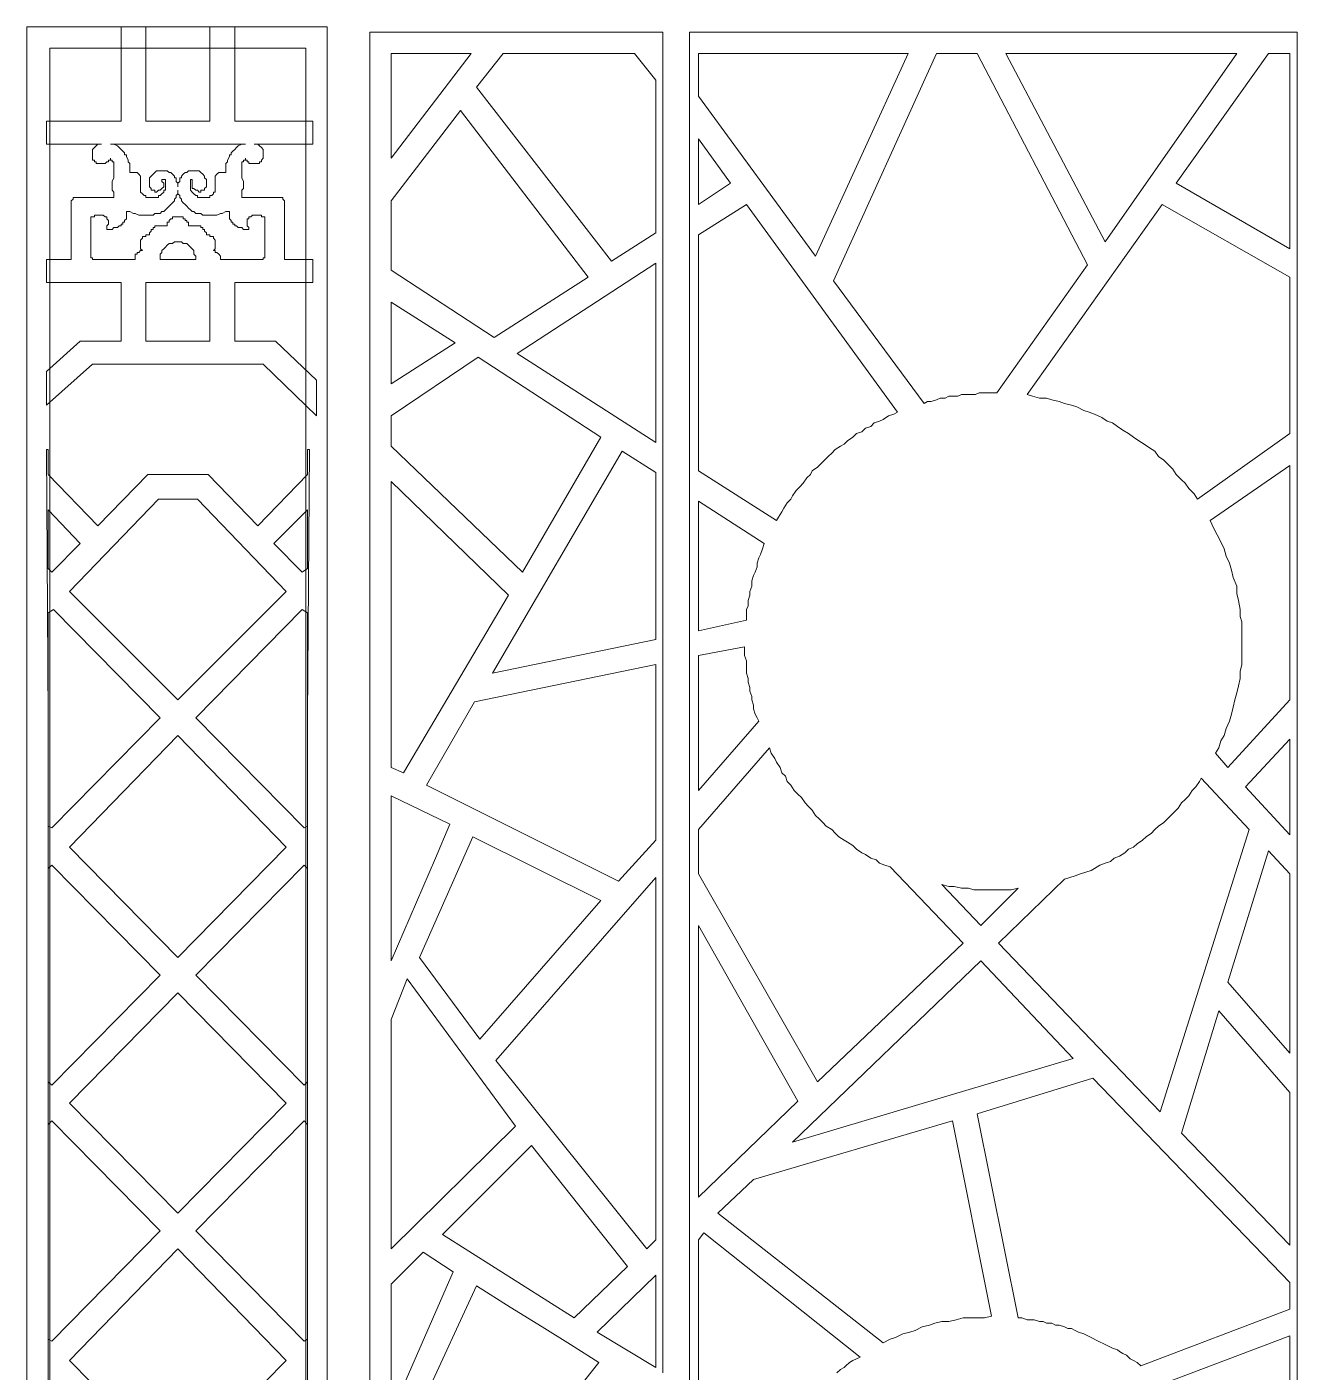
# Model space of a CAD drawing. Extents: x -66030 to 95157, y -13132 to 45879.
# Drawn here: x -61692 to -58899, y 26206 to 29164 of the extents above; entities that cross this region are included whole.
import ezdxf

# ---------------------------------------------------------------- set-up
doc = ezdxf.new("R2010")
doc.units = 0
doc.header["$LTSCALE"] = 100
doc.header["$MEASUREMENT"] = 0
doc.layers.get('0').update_dxf_attribs({"linetype": 'CONTINUOUS'})

msp = doc.modelspace()

# ---------------------------------------------------------------- linework, layer by layer
at = {"lineweight": 0}
for points in [[(-61691.7, 24430.4), (-61031.6, 24430.4), (-61031.6, 29164.4), (-61691.7, 29164.4), (-61691.7, 24430.4)], [(-61359.7, 29164.4), (-61078.5, 29164.4), (-61078.5, 29164.4), (-61234.7, 29164.4), (-61234.7, 29164.4), (-61234.7, 28992.6), (-61234.7, 28957.4), (-61062.9, 28957.4), (-61062.9, 28906.6), (-61191.8, 28906.6), (-61187.9, 28906.6), (-61187.9, 28906.6), (-61184, 28906.6), (-61180.1, 28902.7), (-61180.1, 28902.7), (-61176.2, 28898.8), (-61176.2, 28898.8), (-61176.2, 28898.8), (-61172.3, 28894.9), (-61172.3, 28894.9), (-61172.3, 28891), (-61172.3, 28887.1), (-61172.3, 28887.1), (-61172.3, 28883.2), (-61172.3, 28879.3), (-61172.3, 28879.3), (-61172.3, 28875.4), (-61172.3, 28875.4), (-61176.2, 28871.5), (-61176.2, 28871.5), (-61176.2, 28867.6), (-61180.1, 28867.6), (-61180.1, 28863.7), (-61184, 28863.7), (-61187.9, 28863.7), (-61187.9, 28863.7), (-61191.8, 28863.7), (-61191.8, 28863.7), (-61195.7, 28863.7), (-61195.7, 28863.7), (-61199.6, 28863.7), (-61203.5, 28863.7), (-61203.5, 28867.6), (-61203.5, 28867.6), (-61207.4, 28867.6), (-61207.4, 28871.5), (-61211.3, 28871.5), (-61211.3, 28871.5), (-61211.3, 28875.4), (-61211.3, 28871.5), (-61215.2, 28871.5), (-61215.2, 28871.5), (-61215.2, 28867.6), (-61215.2, 28867.6), (-61219.1, 28867.6), (-61219.1, 28859.8), (-61219.1, 28855.8), (-61219.1, 28851.9), (-61219.1, 28848), (-61219.1, 28840.2), (-61219.1, 28836.3), (-61219.1, 28832.4), (-61215.2, 28824.6), (-61215.2, 28820.7), (-61215.2, 28812.9), (-61215.2, 28809), (-61219.1, 28805.1), (-61219.1, 28801.2), (-61219.1, 28797.3), (-61219.1, 28793.4), (-61219.1, 28789.4), (-61156.6, 28789.4), (-61156.6, 28789.4), (-61141, 28789.4), (-61137.1, 28789.4), (-61137.1, 28789.4), (-61137.1, 28789.4), (-61137.1, 28789.4), (-61133.2, 28789.4), (-61133.2, 28789.4), (-61129.3, 28789.4), (-61129.3, 28785.5), (-61129.3, 28785.5), (-61129.3, 28785.5), (-61125.4, 28781.6), (-61125.4, 28781.6), (-61125.4, 28781.6), (-61125.4, 28781.6), (-61125.4, 28781.6), (-61125.4, 28781.6), (-61125.4, 28781.6), (-61125.4, 28777.7), (-61125.4, 28777.7), (-61125.4, 28777.7), (-61125.4, 28777.7), (-61125.4, 28777.7), (-61125.4, 28652.7), (-61062.9, 28652.7), (-61062.9, 28602), (-61234.7, 28602), (-61234.7, 28473.1), (-61144.9, 28473.1), (-61144.9, 28473.1), (-61144.9, 28473.1), (-61055.1, 28387.1), (-61055.1, 28309), (-61172.3, 28422.3), (-61172.3, 28422.3), (-61359.7, 28422.3), (-61547.2, 28422.3), (-61547.2, 28422.3), (-61648.8, 28332.4), (-61648.8, 28406.7), (-61574.6, 28473.1), (-61574.6, 28473.1), (-61574.6, 28473.1), (-61484.7, 28473.1), (-61484.7, 28602), (-61648.8, 28602), (-61648.8, 28652.7), (-61594.1, 28652.7), (-61594.1, 28777.7), (-61594.1, 28777.7), (-61594.1, 28777.7), (-61594.1, 28777.7), (-61594.1, 28777.7), (-61594.1, 28781.6), (-61594.1, 28781.6), (-61594.1, 28781.6), (-61594.1, 28781.6), (-61594.1, 28781.6), (-61594.1, 28781.6), (-61594.1, 28781.6), (-61590.2, 28785.5), (-61590.2, 28785.5), (-61590.2, 28785.5), (-61590.2, 28789.4), (-61586.3, 28789.4), (-61586.3, 28789.4), (-61582.4, 28789.4), (-61582.4, 28789.4), (-61582.4, 28789.4), (-61582.4, 28789.4), (-61578.5, 28789.4), (-61562.8, 28789.4), (-61562.8, 28789.4), (-61500.4, 28789.4), (-61500.4, 28793.4), (-61500.4, 28797.3), (-61500.4, 28801.2), (-61504.3, 28805.1), (-61504.3, 28809), (-61504.3, 28812.9), (-61504.3, 28820.7), (-61504.3, 28824.6), (-61500.4, 28832.4), (-61500.4, 28836.3), (-61500.4, 28840.2), (-61500.4, 28848), (-61500.4, 28851.9), (-61500.4, 28855.8), (-61500.4, 28859.8), (-61500.4, 28863.7), (-61500.4, 28867.6), (-61504.3, 28867.6), (-61504.3, 28867.6), (-61504.3, 28871.5), (-61504.3, 28871.5), (-61508.2, 28871.5), (-61508.2, 28875.4), (-61508.2, 28871.5), (-61512.1, 28871.5), (-61512.1, 28871.5), (-61512.1, 28867.6), (-61516, 28867.6), (-61516, 28867.6), (-61519.9, 28863.7), (-61519.9, 28863.7), (-61523.8, 28863.7), (-61523.8, 28863.7), (-61527.7, 28863.7), (-61527.7, 28863.7), (-61531.6, 28863.7), (-61535.5, 28863.7), (-61535.5, 28863.7), (-61539.4, 28863.7), (-61539.4, 28867.6), (-61543.3, 28867.6), (-61543.3, 28871.5), (-61547.2, 28871.5), (-61547.2, 28875.4), (-61547.2, 28875.4), (-61547.2, 28879.3), (-61547.2, 28879.3), (-61547.2, 28883.2), (-61547.2, 28887.1), (-61547.2, 28887.1), (-61547.2, 28891), (-61547.2, 28894.9), (-61547.2, 28894.9), (-61543.3, 28898.8), (-61543.3, 28898.8), (-61543.3, 28898.8), (-61539.4, 28902.7), (-61539.4, 28902.7), (-61535.5, 28906.6), (-61531.6, 28906.6), (-61531.6, 28906.6), (-61527.7, 28906.6), (-61648.8, 28906.6), (-61648.8, 28957.4), (-61484.7, 28957.4), (-61484.7, 28992.6), (-61484.7, 29164.4), (-61484.7, 29164.4), (-61641, 29164.4), (-61641, 29164.4), (-61359.7, 29164.4)], [(-61359.7, 28957.4), (-61289.4, 28957.4), (-61289.4, 28992.6), (-61289.4, 29164.4), (-61289.4, 29164.4), (-61359.7, 29164.4), (-61430, 29164.4), (-61430, 29164.4), (-61430, 28992.6), (-61430, 28957.4), (-61359.7, 28957.4)], [(-61641, 24477.3), (-61078.5, 24477.3), (-61078.5, 29117.5), (-61641, 29117.5), (-61641, 24477.3)], [(-60891, 29105.8), (-60715.3, 29105.8), (-60891, 28875.4), (-60891, 29105.8)], [(-60891, 29105.8), (-60715.3, 29105.8), (-60891, 28875.4), (-60891, 29105.8)], [(-60703.5, 29031.6), (-60406.7, 28648.8), (-60309, 28711.3), (-60309, 29047.2), (-60355.9, 29105.8), (-60644.9, 29105.8), (-60703.5, 29031.6)], [(-60703.5, 29031.6), (-60406.7, 28648.8), (-60309, 28711.3), (-60309, 29047.2), (-60355.9, 29105.8), (-60644.9, 29105.8), (-60703.5, 29031.6)], [(-60215.3, 29012.1), (-60215.3, 29105.8), (-59754.4, 29105.8), (-59957.5, 28660.5), (-60215.3, 29012.1)], [(-60215.3, 29012.1), (-60215.3, 29105.8), (-59754.4, 29105.8), (-59957.5, 28660.5), (-60215.3, 29012.1)], [(-59566.9, 28359.8), (-59559.1, 28359.8), (-59359.9, 28641), (-59602.1, 29105.8), (-59691.9, 29105.8), (-59918.4, 28605.9), (-59719.2, 28336.4), (-59711.4, 28340.3), (-59703.6, 28340.3), (-59691.9, 28344.2), (-59684.1, 28348.1), (-59672.4, 28348.1), (-59664.5, 28352), (-59656.7, 28352), (-59645, 28352), (-59637.2, 28355.9), (-59625.5, 28355.9), (-59617.7, 28355.9), (-59606, 28355.9), (-59598.1, 28359.8), (-59586.4, 28359.8), (-59574.7, 28359.8), (-59566.9, 28359.8)], [(-59566.9, 28359.8), (-59559.1, 28359.8), (-59359.9, 28641), (-59602.1, 29105.8), (-59691.9, 29105.8), (-59918.4, 28605.9), (-59719.2, 28336.4), (-59711.4, 28340.3), (-59703.6, 28340.3), (-59691.9, 28344.2), (-59684.1, 28348.1), (-59672.4, 28348.1), (-59664.5, 28352), (-59656.7, 28352), (-59645, 28352), (-59637.2, 28355.9), (-59625.5, 28355.9), (-59617.7, 28355.9), (-59606, 28355.9), (-59598.1, 28359.8), (-59586.4, 28359.8), (-59574.7, 28359.8), (-59566.9, 28359.8)], [(-59539.6, 29105.8), (-59320.8, 28691.8), (-59031.8, 29105.8), (-59539.6, 29105.8)], [(-59539.6, 29105.8), (-59320.8, 28691.8), (-59031.8, 29105.8), (-59539.6, 29105.8)], [(-58914.6, 29105.8), (-58914.6, 28676.2), (-59164.6, 28820.7), (-58961.5, 29105.8), (-58914.6, 29105.8)], [(-58914.6, 29105.8), (-58914.6, 28676.2), (-59164.6, 28820.7), (-58961.5, 29105.8), (-58914.6, 29105.8)], [(-60457.5, 28613.7), (-60738.7, 28980.8), (-60891, 28781.6), (-60891, 28629.3), (-60664.5, 28480.9), (-60457.5, 28613.7)], [(-60457.5, 28613.7), (-60738.7, 28980.8), (-60891, 28781.6), (-60891, 28629.3), (-60664.5, 28480.9), (-60457.5, 28613.7)], [(-60215.3, 28773.8), (-60215.3, 28918.3), (-60145, 28820.7), (-60215.3, 28773.8)], [(-60215.3, 28773.8), (-60215.3, 28918.3), (-60145, 28820.7), (-60215.3, 28773.8)], [(-61359.7, 28812.9), (-61359.7, 28812.9), (-61359.7, 28812.9), (-61359.7, 28816.8), (-61359.7, 28820.7), (-61355.8, 28824.6), (-61355.8, 28828.5), (-61355.8, 28832.4), (-61351.9, 28832.4), (-61351.9, 28836.3), (-61348, 28840.2), (-61348, 28840.2), (-61344.1, 28844.1), (-61340.2, 28844.1), (-61340.2, 28844.1), (-61336.3, 28848), (-61332.4, 28848), (-61328.5, 28848), (-61328.5, 28848), (-61324.6, 28848), (-61320.7, 28848), (-61316.8, 28848), (-61316.8, 28848), (-61312.9, 28848), (-61309, 28844.1), (-61309, 28844.1), (-61305.1, 28840.2), (-61305.1, 28840.2), (-61301.1, 28836.3), (-61301.1, 28836.3), (-61301.1, 28832.4), (-61297.2, 28828.5), (-61297.2, 28824.6), (-61297.2, 28824.6), (-61297.2, 28820.7), (-61297.2, 28816.8), (-61297.2, 28816.8), (-61297.2, 28812.9), (-61301.1, 28809), (-61301.1, 28809), (-61301.1, 28805.1), (-61305.1, 28805.1), (-61305.1, 28805.1), (-61305.1, 28805.1), (-61309, 28805.1), (-61309, 28801.2), (-61309, 28801.2), (-61312.9, 28801.2), (-61312.9, 28801.2), (-61316.8, 28805.1), (-61316.8, 28805.1), (-61320.7, 28805.1), (-61320.7, 28805.1), (-61324.6, 28809), (-61324.6, 28809), (-61324.6, 28809), (-61324.6, 28809), (-61328.5, 28809), (-61328.5, 28812.9), (-61328.5, 28812.9), (-61328.5, 28816.8), (-61328.5, 28816.8), (-61328.5, 28820.7), (-61328.5, 28824.6), (-61328.5, 28828.5), (-61328.5, 28828.5), (-61328.5, 28828.5), (-61328.5, 28828.5), (-61328.5, 28828.5), (-61328.5, 28828.5), (-61332.4, 28828.5), (-61332.4, 28828.5), (-61332.4, 28824.6), (-61332.4, 28820.7), (-61332.4, 28820.7), (-61332.4, 28816.8), (-61332.4, 28812.9), (-61332.4, 28812.9), (-61332.4, 28809), (-61332.4, 28809), (-61332.4, 28805.1), (-61332.4, 28805.1), (-61328.5, 28801.2), (-61328.5, 28801.2), (-61324.6, 28797.3), (-61324.6, 28797.3), (-61320.7, 28793.4), (-61320.7, 28793.4), (-61316.8, 28793.4), (-61316.8, 28789.4), (-61312.9, 28789.4), (-61312.9, 28789.4), (-61309, 28789.4), (-61309, 28789.4), (-61305.1, 28789.4), (-61301.1, 28789.4), (-61301.1, 28789.4), (-61297.2, 28789.4), (-61297.2, 28789.4), (-61293.3, 28789.4), (-61289.4, 28789.4), (-61289.4, 28793.4), (-61285.5, 28793.4), (-61285.5, 28793.4), (-61281.6, 28797.3), (-61281.6, 28797.3), (-61281.6, 28797.3), (-61281.6, 28801.2), (-61277.7, 28801.2), (-61277.7, 28805.1), (-61277.7, 28805.1), (-61277.7, 28809), (-61277.7, 28809), (-61277.7, 28812.9), (-61277.7, 28816.8), (-61277.7, 28820.7), (-61277.7, 28824.6), (-61277.7, 28824.6), (-61277.7, 28828.5), (-61277.7, 28828.5), (-61277.7, 28832.4), (-61277.7, 28832.4), (-61277.7, 28836.3), (-61277.7, 28836.3), (-61277.7, 28836.3), (-61273.8, 28840.2), (-61273.8, 28840.2), (-61273.8, 28840.2), (-61273.8, 28840.2), (-61269.9, 28844.1), (-61269.9, 28844.1), (-61266, 28844.1), (-61262.1, 28844.1), (-61262.1, 28844.1), (-61258.2, 28844.1), (-61254.3, 28844.1), (-61254.3, 28844.1), (-61254.3, 28851.9), (-61254.3, 28855.8), (-61254.3, 28863.7), (-61250.4, 28867.6), (-61250.4, 28871.5), (-61246.5, 28879.3), (-61246.5, 28883.2), (-61242.6, 28883.2), (-61242.6, 28887.1), (-61242.6, 28887.1), (-61238.7, 28891), (-61238.7, 28891), (-61234.7, 28894.9), (-61234.7, 28894.9), (-61230.8, 28898.8), (-61230.8, 28898.8), (-61226.9, 28902.7), (-61219.1, 28906.6), (-61215.2, 28906.6), (-61211.3, 28906.6), (-61359.7, 28906.6), (-61508.2, 28906.6), (-61504.3, 28906.6), (-61500.4, 28906.6), (-61492.5, 28902.7), (-61488.6, 28898.8), (-61488.6, 28898.8), (-61484.7, 28894.9), (-61484.7, 28894.9), (-61480.8, 28891), (-61480.8, 28891), (-61476.9, 28887.1), (-61476.9, 28887.1), (-61476.9, 28883.2), (-61473, 28883.2), (-61473, 28879.3), (-61469.1, 28871.5), (-61469.1, 28867.6), (-61465.2, 28863.7), (-61465.2, 28855.8), (-61465.2, 28851.9), (-61465.2, 28844.1), (-61465.2, 28844.1), (-61461.3, 28844.1), (-61457.4, 28844.1), (-61457.4, 28844.1), (-61453.5, 28844.1), (-61453.5, 28844.1), (-61449.6, 28844.1), (-61445.7, 28840.2), (-61445.7, 28840.2), (-61445.7, 28840.2), (-61445.7, 28840.2), (-61441.8, 28836.3), (-61441.8, 28836.3), (-61441.8, 28836.3), (-61441.8, 28832.4), (-61441.8, 28832.4), (-61441.8, 28828.5), (-61441.8, 28828.5), (-61441.8, 28824.6), (-61441.8, 28824.6), (-61441.8, 28820.7), (-61441.8, 28816.8), (-61441.8, 28812.9), (-61441.8, 28809), (-61441.8, 28809), (-61441.8, 28805.1), (-61441.8, 28805.1), (-61441.8, 28801.2), (-61441.8, 28801.2), (-61437.9, 28797.3), (-61437.9, 28797.3), (-61437.9, 28797.3), (-61434, 28793.4), (-61434, 28793.4), (-61430, 28793.4), (-61430, 28789.4), (-61426.1, 28789.4), (-61426.1, 28789.4), (-61422.2, 28789.4), (-61418.3, 28789.4), (-61418.3, 28789.4), (-61414.4, 28789.4), (-61414.4, 28789.4), (-61410.5, 28789.4), (-61406.6, 28789.4), (-61406.6, 28789.4), (-61402.7, 28789.4), (-61402.7, 28793.4), (-61398.8, 28793.4), (-61398.8, 28793.4), (-61394.9, 28797.3), (-61394.9, 28797.3), (-61391, 28801.2), (-61391, 28801.2), (-61391, 28805.1), (-61387.1, 28805.1), (-61387.1, 28809), (-61387.1, 28809), (-61387.1, 28812.9), (-61387.1, 28812.9), (-61387.1, 28816.8), (-61387.1, 28820.7), (-61387.1, 28820.7), (-61387.1, 28824.6), (-61387.1, 28828.5), (-61387.1, 28828.5), (-61391, 28828.5), (-61391, 28828.5), (-61391, 28828.5), (-61391, 28828.5), (-61394.9, 28828.5), (-61394.9, 28828.5), (-61394.9, 28824.6), (-61391, 28820.7), (-61391, 28816.8), (-61391, 28816.8), (-61391, 28812.9), (-61391, 28812.9), (-61394.9, 28809), (-61394.9, 28809), (-61394.9, 28809), (-61394.9, 28809), (-61394.9, 28809), (-61398.8, 28805.1), (-61398.8, 28805.1), (-61402.7, 28805.1), (-61402.7, 28805.1), (-61406.6, 28801.2), (-61406.6, 28801.2), (-61410.5, 28801.2), (-61410.5, 28801.2), (-61410.5, 28805.1), (-61414.4, 28805.1), (-61414.4, 28805.1), (-61418.3, 28805.1), (-61418.3, 28805.1), (-61418.3, 28809), (-61418.3, 28809), (-61422.2, 28812.9), (-61422.2, 28816.8), (-61422.2, 28816.8), (-61422.2, 28820.7), (-61422.2, 28824.6), (-61422.2, 28824.6), (-61422.2, 28828.5), (-61422.2, 28832.4), (-61418.3, 28836.3), (-61418.3, 28836.3), (-61414.4, 28840.2), (-61414.4, 28840.2), (-61410.5, 28844.1), (-61410.5, 28844.1), (-61406.6, 28848), (-61402.7, 28848), (-61402.7, 28848), (-61398.8, 28848), (-61394.9, 28848), (-61391, 28848), (-61391, 28848), (-61387.1, 28848), (-61383.2, 28848), (-61379.3, 28844.1), (-61379.3, 28844.1), (-61375.4, 28844.1), (-61371.5, 28840.2), (-61371.5, 28840.2), (-61367.6, 28836.3), (-61367.6, 28832.4), (-61363.6, 28832.4), (-61363.6, 28828.5), (-61363.6, 28824.6), (-61359.7, 28820.7), (-61359.7, 28816.8), (-61359.7, 28812.9), (-61359.7, 28812.9), (-61359.7, 28812.9)], [(-61359.7, 28746.5), (-61355.8, 28746.5), (-61355.8, 28746.5), (-61351.9, 28746.5), (-61351.9, 28746.5), (-61348, 28746.5), (-61348, 28742.6), (-61344.1, 28742.6), (-61344.1, 28742.6), (-61344.1, 28738.7), (-61340.2, 28738.7), (-61340.2, 28734.8), (-61336.3, 28734.8), (-61336.3, 28730.9), (-61336.3, 28730.9), (-61336.3, 28727), (-61336.3, 28727), (-61332.4, 28727), (-61328.5, 28727), (-61324.6, 28727), (-61324.6, 28727), (-61320.7, 28727), (-61316.8, 28727), (-61316.8, 28727), (-61312.9, 28727), (-61312.9, 28727), (-61312.9, 28727), (-61309, 28727), (-61309, 28723), (-61305.1, 28723), (-61305.1, 28723), (-61305.1, 28723), (-61305.1, 28719.1), (-61301.1, 28719.1), (-61301.1, 28715.2), (-61301.1, 28715.2), (-61297.2, 28711.3), (-61297.2, 28707.4), (-61297.2, 28707.4), (-61297.2, 28707.4), (-61293.3, 28707.4), (-61289.4, 28707.4), (-61289.4, 28703.5), (-61285.5, 28703.5), (-61285.5, 28703.5), (-61281.6, 28703.5), (-61281.6, 28699.6), (-61281.6, 28699.6), (-61281.6, 28699.6), (-61277.7, 28695.7), (-61277.7, 28695.7), (-61277.7, 28691.8), (-61277.7, 28687.9), (-61277.7, 28687.9), (-61277.7, 28684), (-61277.7, 28680.1), (-61277.7, 28676.2), (-61281.6, 28672.3), (-61281.6, 28672.3), (-61277.7, 28672.3), (-61277.7, 28668.4), (-61273.8, 28668.4), (-61273.8, 28668.4), (-61269.9, 28664.5), (-61269.9, 28664.5), (-61269.9, 28664.5), (-61266, 28660.5), (-61266, 28660.5), (-61266, 28656.6), (-61266, 28652.7), (-61266, 28652.7), (-61180.1, 28652.7), (-61176.2, 28652.7), (-61176.2, 28652.7), (-61172.3, 28652.7), (-61172.3, 28652.7), (-61172.3, 28656.6), (-61168.3, 28656.6), (-61168.3, 28656.6), (-61168.3, 28656.6), (-61168.3, 28660.5), (-61168.3, 28742.6), (-61168.3, 28746.5), (-61168.3, 28746.5), (-61172.3, 28746.5), (-61172.3, 28746.5), (-61172.3, 28746.5), (-61176.2, 28746.5), (-61176.2, 28750.4), (-61180.1, 28750.4), (-61184, 28750.4), (-61187.9, 28750.4), (-61191.8, 28750.4), (-61191.8, 28750.4), (-61195.7, 28750.4), (-61199.6, 28746.5), (-61199.6, 28746.5), (-61203.5, 28746.5), (-61203.5, 28746.5), (-61203.5, 28742.6), (-61207.4, 28742.6), (-61207.4, 28738.7), (-61207.4, 28738.7), (-61207.4, 28734.8), (-61207.4, 28730.9), (-61207.4, 28730.9), (-61207.4, 28727), (-61203.5, 28723), (-61203.5, 28719.1), (-61207.4, 28719.1), (-61215.2, 28719.1), (-61219.1, 28723), (-61223, 28723), (-61226.9, 28723), (-61230.8, 28727), (-61234.7, 28727), (-61234.7, 28730.9), (-61238.7, 28730.9), (-61238.7, 28734.8), (-61242.6, 28734.8), (-61242.6, 28734.8), (-61242.6, 28738.7), (-61246.5, 28742.6), (-61246.5, 28746.5), (-61246.5, 28750.4), (-61246.5, 28754.3), (-61246.5, 28758.2), (-61250.4, 28758.2), (-61250.4, 28758.2), (-61254.3, 28758.2), (-61262.1, 28754.3), (-61266, 28754.3), (-61273.8, 28750.4), (-61281.6, 28750.4), (-61285.5, 28750.4), (-61289.4, 28750.4), (-61293.3, 28750.4), (-61297.2, 28750.4), (-61301.1, 28750.4), (-61305.1, 28750.4), (-61309, 28754.3), (-61312.9, 28754.3), (-61320.7, 28754.3), (-61324.6, 28758.2), (-61328.5, 28758.2), (-61332.4, 28762.1), (-61336.3, 28766), (-61340.2, 28769.9), (-61344.1, 28773.8), (-61348, 28777.7), (-61351.9, 28781.6), (-61351.9, 28785.5), (-61355.8, 28789.4), (-61355.8, 28793.4), (-61359.7, 28797.3), (-61359.7, 28805.1), (-61359.7, 28805.1), (-61359.7, 28805.1), (-61359.7, 28805.1), (-61359.7, 28805.1), (-61359.7, 28797.3), (-61363.6, 28793.4), (-61363.6, 28789.4), (-61367.6, 28785.5), (-61367.6, 28781.6), (-61371.5, 28777.7), (-61375.4, 28773.8), (-61379.3, 28769.9), (-61383.2, 28766), (-61387.1, 28762.1), (-61391, 28758.2), (-61394.9, 28758.2), (-61398.8, 28754.3), (-61406.6, 28754.3), (-61410.5, 28754.3), (-61414.4, 28750.4), (-61418.3, 28750.4), (-61422.2, 28750.4), (-61426.1, 28750.4), (-61430, 28750.4), (-61434, 28750.4), (-61437.9, 28750.4), (-61445.7, 28750.4), (-61453.5, 28754.3), (-61457.4, 28754.3), (-61465.2, 28758.2), (-61469.1, 28758.2), (-61473, 28758.2), (-61473, 28758.2), (-61473, 28754.3), (-61473, 28750.4), (-61473, 28746.5), (-61473, 28742.6), (-61476.9, 28738.7), (-61476.9, 28734.8), (-61480.8, 28734.8), (-61480.8, 28734.8), (-61480.8, 28730.9), (-61484.7, 28730.9), (-61484.7, 28727), (-61488.6, 28727), (-61492.5, 28723), (-61496.4, 28723), (-61500.4, 28723), (-61504.3, 28719.1), (-61512.1, 28719.1), (-61516, 28719.1), (-61516, 28723), (-61516, 28727), (-61512.1, 28730.9), (-61512.1, 28730.9), (-61512.1, 28734.8), (-61512.1, 28738.7), (-61512.1, 28738.7), (-61516, 28742.6), (-61516, 28742.6), (-61516, 28746.5), (-61516, 28746.5), (-61519.9, 28746.5), (-61519.9, 28746.5), (-61523.8, 28750.4), (-61527.7, 28750.4), (-61527.7, 28750.4), (-61531.6, 28750.4), (-61535.5, 28750.4), (-61539.4, 28750.4), (-61543.3, 28750.4), (-61543.3, 28746.5), (-61547.2, 28746.5), (-61547.2, 28746.5), (-61547.2, 28746.5), (-61551.1, 28746.5), (-61551.1, 28746.5), (-61551.1, 28742.6), (-61551.1, 28660.5), (-61551.1, 28656.6), (-61551.1, 28656.6), (-61551.1, 28656.6), (-61547.2, 28656.6), (-61547.2, 28652.7), (-61547.2, 28652.7), (-61543.3, 28652.7), (-61543.3, 28652.7), (-61539.4, 28652.7), (-61453.5, 28652.7), (-61453.5, 28652.7), (-61453.5, 28656.6), (-61453.5, 28660.5), (-61453.5, 28660.5), (-61453.5, 28664.5), (-61449.6, 28664.5), (-61449.6, 28664.5), (-61449.6, 28668.4), (-61445.7, 28668.4), (-61445.7, 28668.4), (-61441.8, 28672.3), (-61437.9, 28672.3), (-61437.9, 28672.3), (-61441.8, 28676.2), (-61441.8, 28680.1), (-61441.8, 28684), (-61441.8, 28687.9), (-61441.8, 28687.9), (-61441.8, 28691.8), (-61441.8, 28695.7), (-61441.8, 28695.7), (-61437.9, 28699.6), (-61437.9, 28699.6), (-61437.9, 28699.6), (-61437.9, 28703.5), (-61434, 28703.5), (-61434, 28703.5), (-61430, 28703.5), (-61430, 28707.4), (-61426.1, 28707.4), (-61426.1, 28707.4), (-61422.2, 28707.4), (-61422.2, 28707.4), (-61422.2, 28711.3), (-61418.3, 28715.2), (-61418.3, 28715.2), (-61418.3, 28719.1), (-61414.4, 28719.1), (-61414.4, 28723), (-61414.4, 28723), (-61414.4, 28723), (-61410.5, 28723), (-61410.5, 28727), (-61406.6, 28727), (-61406.6, 28727), (-61402.7, 28727), (-61402.7, 28727), (-61398.8, 28727), (-61394.9, 28727), (-61394.9, 28727), (-61391, 28727), (-61387.1, 28727), (-61387.1, 28727), (-61383.2, 28727), (-61383.2, 28730.9), (-61383.2, 28730.9), (-61383.2, 28734.8), (-61379.3, 28734.8), (-61379.3, 28738.7), (-61379.3, 28738.7), (-61375.4, 28742.6), (-61375.4, 28742.6), (-61371.5, 28742.6), (-61371.5, 28746.5), (-61367.6, 28746.5), (-61367.6, 28746.5), (-61363.6, 28746.5), (-61363.6, 28746.5), (-61359.7, 28746.5)], [(-60215.3, 28187.9), (-60215.3, 28707.4), (-60109.8, 28773.8), (-59777.8, 28316.8), (-59785.6, 28312.9), (-59797.4, 28309), (-59809.1, 28301.2), (-59816.9, 28297.3), (-59828.6, 28293.4), (-59836.4, 28285.6), (-59848.1, 28281.7), (-59855.9, 28273.9), (-59867.7, 28270), (-59875.5, 28262.1), (-59887.2, 28254.3), (-59895, 28246.5), (-59902.8, 28242.6), (-59914.5, 28234.8), (-59922.3, 28227), (-59930.2, 28219.2), (-59938, 28211.4), (-59945.8, 28203.6), (-59953.6, 28195.7), (-59965.3, 28187.9), (-59969.2, 28180.1), (-59977, 28172.3), (-59984.8, 28160.6), (-59992.6, 28152.8), (-60000.5, 28145), (-60008.3, 28133.2), (-60012.2, 28125.4), (-60020, 28117.6), (-60027.8, 28105.9), (-60031.7, 28098.1), (-60039.5, 28086.4), (-60043.4, 28078.6), (-60215.3, 28187.9)], [(-60215.3, 28187.9), (-60215.3, 28707.4), (-60109.8, 28773.8), (-59777.8, 28316.8), (-59785.6, 28312.9), (-59797.4, 28309), (-59809.1, 28301.2), (-59816.9, 28297.3), (-59828.6, 28293.4), (-59836.4, 28285.6), (-59848.1, 28281.7), (-59855.9, 28273.9), (-59867.7, 28270), (-59875.5, 28262.1), (-59887.2, 28254.3), (-59895, 28246.5), (-59902.8, 28242.6), (-59914.5, 28234.8), (-59922.3, 28227), (-59930.2, 28219.2), (-59938, 28211.4), (-59945.8, 28203.6), (-59953.6, 28195.7), (-59965.3, 28187.9), (-59969.2, 28180.1), (-59977, 28172.3), (-59984.8, 28160.6), (-59992.6, 28152.8), (-60000.5, 28145), (-60008.3, 28133.2), (-60012.2, 28125.4), (-60020, 28117.6), (-60027.8, 28105.9), (-60031.7, 28098.1), (-60039.5, 28086.4), (-60043.4, 28078.6), (-60215.3, 28187.9)], [(-58914.6, 28613.7), (-58914.6, 28270), (-59117.7, 28125.4), (-59125.5, 28137.1), (-59137.2, 28148.9), (-59145.1, 28160.6), (-59152.9, 28168.4), (-59164.6, 28180.1), (-59172.4, 28191.8), (-59180.2, 28199.6), (-59191.9, 28211.4), (-59203.6, 28219.2), (-59211.5, 28230.9), (-59223.2, 28238.7), (-59234.9, 28246.5), (-59246.6, 28254.3), (-59258.3, 28262.1), (-59270, 28270), (-59281.8, 28277.8), (-59293.5, 28285.6), (-59305.2, 28293.4), (-59316.9, 28297.3), (-59328.6, 28305.1), (-59344.3, 28312.9), (-59356, 28316.8), (-59367.7, 28320.7), (-59383.3, 28328.5), (-59395, 28332.4), (-59410.7, 28336.4), (-59422.4, 28340.3), (-59438, 28344.2), (-59449.7, 28348.1), (-59465.3, 28348.1), (-59481, 28352), (-59492.7, 28355.9), (-59195.8, 28773.8), (-58914.6, 28613.7)], [(-58914.6, 28613.7), (-58914.6, 28270), (-59117.7, 28125.4), (-59125.5, 28137.1), (-59137.2, 28148.9), (-59145.1, 28160.6), (-59152.9, 28168.4), (-59164.6, 28180.1), (-59172.4, 28191.8), (-59180.2, 28199.6), (-59191.9, 28211.4), (-59203.6, 28219.2), (-59211.5, 28230.9), (-59223.2, 28238.7), (-59234.9, 28246.5), (-59246.6, 28254.3), (-59258.3, 28262.1), (-59270, 28270), (-59281.8, 28277.8), (-59293.5, 28285.6), (-59305.2, 28293.4), (-59316.9, 28297.3), (-59328.6, 28305.1), (-59344.3, 28312.9), (-59356, 28316.8), (-59367.7, 28320.7), (-59383.3, 28328.5), (-59395, 28332.4), (-59410.7, 28336.4), (-59422.4, 28340.3), (-59438, 28344.2), (-59449.7, 28348.1), (-59465.3, 28348.1), (-59481, 28352), (-59492.7, 28355.9), (-59195.8, 28773.8), (-58914.6, 28613.7)], [(-61359.7, 28652.7), (-61359.7, 28652.7), (-61320.7, 28652.7), (-61320.7, 28652.7), (-61320.7, 28656.6), (-61320.7, 28660.5), (-61324.6, 28664.5), (-61324.6, 28668.4), (-61324.6, 28672.3), (-61328.5, 28676.2), (-61328.5, 28676.2), (-61332.4, 28680.1), (-61336.3, 28684), (-61336.3, 28684), (-61340.2, 28687.9), (-61344.1, 28687.9), (-61348, 28687.9), (-61351.9, 28691.8), (-61355.8, 28691.8), (-61359.7, 28691.8), (-61359.7, 28691.8), (-61359.7, 28691.8), (-61363.6, 28691.8), (-61367.6, 28691.8), (-61371.5, 28687.9), (-61375.4, 28687.9), (-61379.3, 28687.9), (-61383.2, 28684), (-61383.2, 28684), (-61387.1, 28680.1), (-61391, 28676.2), (-61391, 28676.2), (-61394.9, 28672.3), (-61394.9, 28668.4), (-61398.8, 28664.5), (-61398.8, 28660.5), (-61398.8, 28656.6), (-61398.8, 28652.7), (-61398.8, 28652.7), (-61359.7, 28652.7), (-61359.7, 28652.7)], [(-60309, 28644.9), (-60309, 28250.4), (-60613.7, 28445.7), (-60309, 28644.9)], [(-60309, 28644.9), (-60309, 28250.4), (-60613.7, 28445.7), (-60309, 28644.9)], [(-61359.7, 28473.1), (-61289.4, 28473.1), (-61289.4, 28602), (-61359.7, 28602), (-61430, 28602), (-61430, 28473.1), (-61359.7, 28473.1)], [(-60891, 28379.3), (-60750.4, 28469.2), (-60891, 28559), (-60891, 28379.3)], [(-60891, 28379.3), (-60750.4, 28469.2), (-60891, 28559), (-60891, 28379.3)], [(-60891, 28242.6), (-60891, 28309), (-60699.6, 28437.9), (-60430.1, 28262.1), (-60602, 27965.3), (-60891, 28242.6)], [(-60891, 28242.6), (-60891, 28309), (-60699.6, 28437.9), (-60430.1, 28262.1), (-60602, 27965.3), (-60891, 28242.6)], [(-60309, 28184), (-60309, 27816.9), (-60668.4, 27742.6), (-60383.2, 28230.9), (-60309, 28184)], [(-60309, 28184), (-60309, 27816.9), (-60668.4, 27742.6), (-60383.2, 28230.9), (-60309, 28184)], [(-58914.6, 28199.6), (-58914.6, 27684.1), (-59051.3, 27535.6), (-59078.7, 27566.9), (-59070.8, 27578.6), (-59066.9, 27594.2), (-59059.1, 27605.9), (-59055.2, 27621.6), (-59047.4, 27637.2), (-59043.5, 27652.8), (-59039.6, 27668.4), (-59035.7, 27684.1), (-59031.8, 27699.7), (-59027.9, 27715.3), (-59024, 27730.9), (-59024, 27746.6), (-59020.1, 27762.2), (-59020.1, 27777.8), (-59020.1, 27797.3), (-59020.1, 27813), (-59020.1, 27820.8), (-59020.1, 27828.6), (-59020.1, 27840.3), (-59020.1, 27848.1), (-59020.1, 27855.9), (-59024, 27867.6), (-59024, 27883.3), (-59027.9, 27902.8), (-59031.8, 27918.4), (-59031.8, 27934), (-59039.6, 27953.6), (-59043.5, 27969.2), (-59047.4, 27984.8), (-59055.2, 28000.4), (-59059.1, 28016.1), (-59066.9, 28031.7), (-59074.7, 28047.3), (-59082.6, 28062.9), (-59090.4, 28078.6), (-58914.6, 28199.6)], [(-58914.6, 28199.6), (-58914.6, 27684.1), (-59051.3, 27535.6), (-59078.7, 27566.9), (-59070.8, 27578.6), (-59066.9, 27594.2), (-59059.1, 27605.9), (-59055.2, 27621.6), (-59047.4, 27637.2), (-59043.5, 27652.8), (-59039.6, 27668.4), (-59035.7, 27684.1), (-59031.8, 27699.7), (-59027.9, 27715.3), (-59024, 27730.9), (-59024, 27746.6), (-59020.1, 27762.2), (-59020.1, 27777.8), (-59020.1, 27797.3), (-59020.1, 27813), (-59020.1, 27820.8), (-59020.1, 27828.6), (-59020.1, 27840.3), (-59020.1, 27848.1), (-59020.1, 27855.9), (-59024, 27867.6), (-59024, 27883.3), (-59027.9, 27902.8), (-59031.8, 27918.4), (-59031.8, 27934), (-59039.6, 27953.6), (-59043.5, 27969.2), (-59047.4, 27984.8), (-59055.2, 28000.4), (-59059.1, 28016.1), (-59066.9, 28031.7), (-59074.7, 28047.3), (-59082.6, 28062.9), (-59090.4, 28078.6), (-58914.6, 28199.6)], [(-60891, 27535.6), (-60863.7, 27523.9), (-60633.2, 27914.5), (-60891, 28164.5), (-60891, 27535.6)], [(-60891, 27535.6), (-60863.7, 27523.9), (-60633.2, 27914.5), (-60891, 28164.5), (-60891, 27535.6)], [(-61359.7, 27684.1), (-61598, 27922.3), (-61402.7, 28125.4), (-61359.7, 28125.4), (-61316.8, 28125.4), (-61121.5, 27922.3), (-61359.7, 27684.1)], [(-60215.3, 27836.4), (-60215.3, 28121.5), (-60070.8, 28027.8), (-60074.7, 28016.1), (-60078.6, 28004.3), (-60082.5, 27996.5), (-60086.4, 27984.8), (-60086.4, 27977), (-60090.3, 27965.3), (-60094.2, 27957.5), (-60098.1, 27945.8), (-60098.1, 27934), (-60102, 27922.3), (-60102, 27914.5), (-60105.9, 27902.8), (-60105.9, 27891.1), (-60109.8, 27883.3), (-60109.8, 27871.5), (-60109.8, 27859.8), (-60215.3, 27836.4)], [(-60215.3, 27836.4), (-60215.3, 28121.5), (-60070.8, 28027.8), (-60074.7, 28016.1), (-60078.6, 28004.3), (-60082.5, 27996.5), (-60086.4, 27984.8), (-60086.4, 27977), (-60090.3, 27965.3), (-60094.2, 27957.5), (-60098.1, 27945.8), (-60098.1, 27934), (-60102, 27922.3), (-60102, 27914.5), (-60105.9, 27902.8), (-60105.9, 27891.1), (-60109.8, 27883.3), (-60109.8, 27871.5), (-60109.8, 27859.8), (-60215.3, 27836.4)], [(-61637.1, 27965.3), (-61574.6, 28027.8), (-61644.9, 28102), (-61644.9, 27973.1), (-61637.1, 27965.3)], [(-61086.3, 27965.3), (-61148.8, 28027.8), (-61074.6, 28102), (-61074.6, 27973.1), (-61086.3, 27965.3)], [(-61644.9, 27645), (-61644.9, 27875.4), (-61633.2, 27883.3), (-61398.8, 27645), (-61398.8, 27645), (-61637.1, 27402.8), (-61644.9, 27406.7), (-61644.9, 27645), (-61644.9, 27645)], [(-61320.7, 27645), (-61086.3, 27883.3), (-61074.6, 27875.4), (-61074.6, 27645), (-61074.6, 27645), (-61074.6, 27406.7), (-61082.4, 27402.8), (-61320.7, 27645), (-61320.7, 27645)], [(-60215.3, 27484.9), (-60215.3, 27781.7), (-60113.7, 27801.2), (-60113.7, 27789.5), (-60113.7, 27781.7), (-60109.8, 27770), (-60109.8, 27762.2), (-60109.8, 27750.5), (-60109.8, 27742.6), (-60105.9, 27730.9), (-60105.9, 27723.1), (-60102, 27711.4), (-60102, 27703.6), (-60098.1, 27691.9), (-60098.1, 27684.1), (-60094.2, 27672.3), (-60094.2, 27664.5), (-60090.3, 27652.8), (-60086.4, 27645), (-60082.5, 27637.2), (-60215.3, 27484.9)], [(-60215.3, 27484.9), (-60215.3, 27781.7), (-60113.7, 27801.2), (-60113.7, 27789.5), (-60113.7, 27781.7), (-60109.8, 27770), (-60109.8, 27762.2), (-60109.8, 27750.5), (-60109.8, 27742.6), (-60105.9, 27730.9), (-60105.9, 27723.1), (-60102, 27711.4), (-60102, 27703.6), (-60098.1, 27691.9), (-60098.1, 27684.1), (-60094.2, 27672.3), (-60094.2, 27664.5), (-60090.3, 27652.8), (-60086.4, 27645), (-60082.5, 27637.2), (-60215.3, 27484.9)], [(-60309, 27762.2), (-60309, 27375.5), (-60391.1, 27285.6), (-60812.9, 27496.6), (-60707.4, 27680.2), (-60309, 27762.2)], [(-60309, 27762.2), (-60309, 27375.5), (-60391.1, 27285.6), (-60812.9, 27496.6), (-60707.4, 27680.2), (-60309, 27762.2)], [(-61598, 27359.9), (-61598, 27359.9), (-61359.7, 27117.7), (-61121.5, 27359.9), (-61121.5, 27359.9), (-61121.5, 27359.9), (-61359.7, 27605.9), (-61598, 27359.9), (-61598, 27359.9)], [(-60215.3, 27301.3), (-60215.3, 27398.9), (-60059.1, 27578.6), (-60055.1, 27566.9), (-60047.3, 27555.2), (-60043.4, 27547.3), (-60035.6, 27535.6), (-60031.7, 27523.9), (-60023.9, 27516.1), (-60020, 27504.4), (-60012.2, 27496.6), (-60004.4, 27484.9), (-59996.6, 27477), (-59988.7, 27469.2), (-59980.9, 27457.5), (-59973.1, 27449.7), (-59965.3, 27441.9), (-59957.5, 27430.2), (-59949.7, 27422.4), (-59941.9, 27414.5), (-59934.1, 27406.7), (-59922.3, 27398.9), (-59914.5, 27391.1), (-59906.7, 27383.3), (-59895, 27375.5), (-59887.2, 27371.6), (-59875.5, 27363.8), (-59867.7, 27356), (-59855.9, 27348.1), (-59848.1, 27344.2), (-59836.4, 27336.4), (-59824.7, 27332.5), (-59816.9, 27324.7), (-59805.2, 27320.8), (-59793.4, 27316.9), (-59633.3, 27148.9), (-59953.6, 26844.3), (-60215.3, 27301.3)], [(-60215.3, 27301.3), (-60215.3, 27398.9), (-60059.1, 27578.6), (-60055.1, 27566.9), (-60047.3, 27555.2), (-60043.4, 27547.3), (-60035.6, 27535.6), (-60031.7, 27523.9), (-60023.9, 27516.1), (-60020, 27504.4), (-60012.2, 27496.6), (-60004.4, 27484.9), (-59996.6, 27477), (-59988.7, 27469.2), (-59980.9, 27457.5), (-59973.1, 27449.7), (-59965.3, 27441.9), (-59957.5, 27430.2), (-59949.7, 27422.4), (-59941.9, 27414.5), (-59934.1, 27406.7), (-59922.3, 27398.9), (-59914.5, 27391.1), (-59906.7, 27383.3), (-59895, 27375.5), (-59887.2, 27371.6), (-59875.5, 27363.8), (-59867.7, 27356), (-59855.9, 27348.1), (-59848.1, 27344.2), (-59836.4, 27336.4), (-59824.7, 27332.5), (-59816.9, 27324.7), (-59805.2, 27320.8), (-59793.4, 27316.9), (-59633.3, 27148.9), (-59953.6, 26844.3), (-60215.3, 27301.3)], [(-58914.6, 27598.1), (-58914.6, 27387.2), (-59012.3, 27492.7), (-58914.6, 27598.1)], [(-58914.6, 27598.1), (-58914.6, 27387.2), (-59012.3, 27492.7), (-58914.6, 27598.1)], [(-59109.9, 27512.2), (-59113.8, 27504.4), (-59121.6, 27492.7), (-59129.4, 27484.9), (-59137.2, 27473.1), (-59145.1, 27465.3), (-59152.9, 27457.5), (-59160.7, 27445.8), (-59168.5, 27438), (-59176.3, 27430.2), (-59184.1, 27422.4), (-59191.9, 27414.5), (-59203.6, 27406.7), (-59211.5, 27398.9), (-59219.3, 27391.1), (-59231, 27383.3), (-59238.8, 27375.5), (-59250.5, 27367.7), (-59258.3, 27359.9), (-59270, 27356), (-59277.9, 27348.1), (-59289.6, 27340.3), (-59301.3, 27336.4), (-59309.1, 27328.6), (-59320.8, 27324.7), (-59332.5, 27320.8), (-59344.3, 27313), (-59352.1, 27309.1), (-59363.8, 27305.2), (-59375.5, 27301.3), (-59387.2, 27297.4), (-59398.9, 27293.5), (-59410.7, 27289.6), (-59555.2, 27148.9), (-59199.7, 26777.9), (-59004.4, 27398.9), (-59004.4, 27398.9), (-59109.9, 27512.2)], [(-59109.9, 27512.2), (-59113.8, 27504.4), (-59121.6, 27492.7), (-59129.4, 27484.9), (-59137.2, 27473.1), (-59145.1, 27465.3), (-59152.9, 27457.5), (-59160.7, 27445.8), (-59168.5, 27438), (-59176.3, 27430.2), (-59184.1, 27422.4), (-59191.9, 27414.5), (-59203.6, 27406.7), (-59211.5, 27398.9), (-59219.3, 27391.1), (-59231, 27383.3), (-59238.8, 27375.5), (-59250.5, 27367.7), (-59258.3, 27359.9), (-59270, 27356), (-59277.9, 27348.1), (-59289.6, 27340.3), (-59301.3, 27336.4), (-59309.1, 27328.6), (-59320.8, 27324.7), (-59332.5, 27320.8), (-59344.3, 27313), (-59352.1, 27309.1), (-59363.8, 27305.2), (-59375.5, 27301.3), (-59387.2, 27297.4), (-59398.9, 27293.5), (-59410.7, 27289.6), (-59555.2, 27148.9), (-59199.7, 26777.9), (-59004.4, 27398.9), (-59004.4, 27398.9), (-59109.9, 27512.2)], [(-60762.1, 27410.6), (-60793.4, 27336.4), (-60793.4, 27336.4), (-60891, 27109.9), (-60891, 27473.1), (-60762.1, 27410.6)], [(-60762.1, 27410.6), (-60793.4, 27336.4), (-60793.4, 27336.4), (-60891, 27109.9), (-60891, 27473.1), (-60762.1, 27410.6)], [(-60711.3, 27383.3), (-60430.1, 27242.7), (-60695.7, 26938), (-60828.5, 27117.7), (-60769.9, 27250.5), (-60711.3, 27383.3)], [(-60711.3, 27383.3), (-60430.1, 27242.7), (-60695.7, 26938), (-60828.5, 27117.7), (-60769.9, 27250.5), (-60711.3, 27383.3)], [(-58914.6, 27301.3), (-58914.6, 26906.8), (-59051.3, 27063), (-58961.5, 27352), (-58914.6, 27301.3)], [(-58914.6, 27301.3), (-58914.6, 26906.8), (-59051.3, 27063), (-58961.5, 27352), (-58914.6, 27301.3)], [(-61644.9, 27078.6), (-61644.9, 26844.3), (-61637.1, 26836.5), (-61398.8, 27078.6), (-61637.1, 27320.8), (-61644.9, 27313), (-61644.9, 27078.6), (-61644.9, 27078.6), (-61644.9, 27078.6), (-61644.9, 27078.6)], [(-61320.7, 27078.6), (-61082.4, 26836.5), (-61074.6, 26844.3), (-61074.6, 27078.6), (-61074.6, 27078.6), (-61074.6, 27078.6), (-61074.6, 27078.6), (-61074.6, 27313), (-61082.4, 27320.8), (-61320.7, 27078.6)], [(-60309, 27293.5), (-60309, 26496.6), (-60328.6, 26477.1), (-60660.6, 26891.1), (-60309, 27293.5)], [(-60309, 27293.5), (-60309, 26496.6), (-60328.6, 26477.1), (-60660.6, 26891.1), (-60309, 27293.5)], [(-59512.2, 27270), (-59527.8, 27266.1), (-59539.6, 27266.1), (-59551.3, 27266.1), (-59566.9, 27266.1), (-59582.5, 27266.1), (-59594.2, 27266.1), (-59609.9, 27266.1), (-59621.6, 27270), (-59637.2, 27270), (-59652.8, 27273.9), (-59664.5, 27273.9), (-59680.2, 27277.8), (-59594.2, 27188), (-59512.2, 27270)], [(-59512.2, 27270), (-59527.8, 27266.1), (-59539.6, 27266.1), (-59551.3, 27266.1), (-59566.9, 27266.1), (-59582.5, 27266.1), (-59594.2, 27266.1), (-59609.9, 27266.1), (-59621.6, 27270), (-59637.2, 27270), (-59652.8, 27273.9), (-59664.5, 27273.9), (-59680.2, 27277.8), (-59594.2, 27188), (-59512.2, 27270)], [(-60215.3, 26590.4), (-60215.3, 27188), (-59996.6, 26801.3), (-60215.3, 26590.4)], [(-60215.3, 26590.4), (-60215.3, 27188), (-59996.6, 26801.3), (-60215.3, 26590.4)], [(-59391.1, 26895.1), (-59594.2, 27109.9), (-60008.3, 26711.5), (-59391.1, 26895.1)], [(-59391.1, 26895.1), (-59594.2, 27109.9), (-60008.3, 26711.5), (-59391.1, 26895.1)], [(-60891, 26477.1), (-60617.6, 26746.6), (-60855.9, 27070.8), (-60891, 26981), (-60891, 26477.1)], [(-60891, 26477.1), (-60617.6, 26746.6), (-60855.9, 27070.8), (-60891, 26981), (-60891, 26477.1)], [(-61598, 26797.4), (-61598, 26797.4), (-61359.7, 27039.6), (-61121.5, 26797.4), (-61121.5, 26797.4), (-61121.5, 26797.4), (-61359.7, 26555.2), (-61598, 26797.4), (-61598, 26797.4)], [(-58914.6, 26820.8), (-58914.6, 26484.9), (-59152.9, 26731), (-59070.8, 27000.5), (-58914.6, 26820.8)], [(-58914.6, 26820.8), (-58914.6, 26484.9), (-59152.9, 26731), (-59070.8, 27000.5), (-58914.6, 26820.8)], [(-58914.6, 26402.9), (-58914.6, 26344.3), (-59242.7, 26219.3), (-59250.5, 26227.1), (-59258.3, 26231), (-59266.1, 26234.9), (-59274, 26242.8), (-59281.8, 26246.7), (-59289.6, 26250.6), (-59293.5, 26254.5), (-59305.2, 26258.4), (-59320.8, 26266.2), (-59336.4, 26274), (-59352.1, 26281.8), (-59367.7, 26289.6), (-59379.4, 26293.5), (-59387.2, 26297.4), (-59395, 26301.3), (-59402.8, 26301.3), (-59410.7, 26305.3), (-59422.4, 26309.2), (-59430.2, 26309.2), (-59438, 26313.1), (-59449.7, 26313.1), (-59457.5, 26317), (-59465.3, 26317), (-59477.1, 26320.9), (-59484.9, 26320.9), (-59492.7, 26320.9), (-59504.4, 26324.8), (-59512.2, 26324.8), (-59602.1, 26774), (-59348.2, 26852.1), (-58914.6, 26402.9)], [(-58914.6, 26402.9), (-58914.6, 26344.3), (-59242.7, 26219.3), (-59250.5, 26227.1), (-59258.3, 26231), (-59266.1, 26234.9), (-59274, 26242.8), (-59281.8, 26246.7), (-59289.6, 26250.6), (-59293.5, 26254.5), (-59305.2, 26258.4), (-59320.8, 26266.2), (-59336.4, 26274), (-59352.1, 26281.8), (-59367.7, 26289.6), (-59379.4, 26293.5), (-59387.2, 26297.4), (-59395, 26301.3), (-59402.8, 26301.3), (-59410.7, 26305.3), (-59422.4, 26309.2), (-59430.2, 26309.2), (-59438, 26313.1), (-59449.7, 26313.1), (-59457.5, 26317), (-59465.3, 26317), (-59477.1, 26320.9), (-59484.9, 26320.9), (-59492.7, 26320.9), (-59504.4, 26324.8), (-59512.2, 26324.8), (-59602.1, 26774), (-59348.2, 26852.1), (-58914.6, 26402.9)], [(-61398.8, 26516.2), (-61398.8, 26516.2), (-61637.1, 26758.3), (-61644.9, 26750.5), (-61644.9, 26516.2), (-61644.9, 26516.2), (-61644.9, 26516.2), (-61644.9, 26277.9), (-61637.1, 26274), (-61398.8, 26516.2), (-61398.8, 26516.2)], [(-61074.6, 26516.2), (-61074.6, 26750.5), (-61082.4, 26758.3), (-61320.7, 26516.2), (-61320.7, 26516.2), (-61320.7, 26516.2), (-61082.4, 26274), (-61074.6, 26277.9), (-61074.6, 26516.2), (-61074.6, 26516.2), (-61074.6, 26516.2)], [(-59570.8, 26328.7), (-59656.7, 26758.3), (-60094.2, 26629.4), (-60094.2, 26629.4), (-60172.3, 26555.2), (-59809.1, 26270.1), (-59793.4, 26277.9), (-59781.7, 26281.8), (-59766.1, 26289.6), (-59750.5, 26293.5), (-59738.8, 26297.4), (-59723.1, 26305.3), (-59707.5, 26309.2), (-59695.8, 26313.1), (-59680.2, 26317), (-59664.5, 26317), (-59648.9, 26320.9), (-59633.3, 26324.8), (-59617.7, 26324.8), (-59602.1, 26324.8), (-59586.4, 26324.8), (-59570.8, 26328.7)], [(-59570.8, 26328.7), (-59656.7, 26758.3), (-60094.2, 26629.4), (-60094.2, 26629.4), (-60172.3, 26555.2), (-59809.1, 26270.1), (-59793.4, 26277.9), (-59781.7, 26281.8), (-59766.1, 26289.6), (-59750.5, 26293.5), (-59738.8, 26297.4), (-59723.1, 26305.3), (-59707.5, 26309.2), (-59695.8, 26313.1), (-59680.2, 26317), (-59664.5, 26317), (-59648.9, 26320.9), (-59633.3, 26324.8), (-59617.7, 26324.8), (-59602.1, 26324.8), (-59586.4, 26324.8), (-59570.8, 26328.7)], [(-60488.7, 26324.8), (-60371.5, 26438.1), (-60582.5, 26703.7), (-60777.7, 26508.4), (-60488.7, 26324.8)], [(-60488.7, 26324.8), (-60371.5, 26438.1), (-60582.5, 26703.7), (-60777.7, 26508.4), (-60488.7, 26324.8)], [(-61598, 26231), (-61598, 26231), (-61359.7, 26477.1), (-61121.5, 26231), (-61121.5, 26231), (-61121.5, 26231), (-61359.7, 25988.9), (-61598, 26231), (-61598, 26231)], [(-60891, 26113.9), (-60754.3, 26426.3), (-60820.7, 26469.3), (-60891, 26399), (-60891, 26113.9)], [(-60891, 26113.9), (-60754.3, 26426.3), (-60820.7, 26469.3), (-60891, 26399), (-60891, 26113.9)], [(-60434, 26227.1), (-60609.8, 26004.5), (-60816.8, 26149), (-60703.5, 26395.1), (-60629.3, 26348.2), (-60559, 26305.3), (-60496.5, 26266.2), (-60434, 26227.1)], [(-60434, 26227.1), (-60609.8, 26004.5), (-60816.8, 26149), (-60703.5, 26395.1), (-60629.3, 26348.2), (-60559, 26305.3), (-60496.5, 26266.2), (-60434, 26227.1)], [(-60309, 26418.5), (-60309, 26215.4), (-60437.9, 26293.5), (-60309, 26418.5)], [(-60309, 26418.5), (-60309, 26215.4), (-60437.9, 26293.5), (-60309, 26418.5)], [(-58914.6, 26285.7), (-58914.6, 25879.5), (-59063, 25992.8), (-59066.9, 26004.5), (-59070.8, 26016.2), (-59078.7, 26027.9), (-59082.6, 26039.6), (-59090.4, 26051.4), (-59098.2, 26063.1), (-59106, 26074.8), (-59113.8, 26086.5), (-59121.6, 26098.2), (-59129.4, 26110), (-59137.2, 26117.8), (-59145.1, 26129.5), (-59152.9, 26141.2), (-59164.6, 26149), (-59172.4, 26160.7), (-59184.1, 26168.5), (-59191.9, 26180.3), (-58914.6, 26285.7)], [(-58914.6, 26285.7), (-58914.6, 25879.5), (-59063, 25992.8), (-59066.9, 26004.5), (-59070.8, 26016.2), (-59078.7, 26027.9), (-59082.6, 26039.6), (-59090.4, 26051.4), (-59098.2, 26063.1), (-59106, 26074.8), (-59113.8, 26086.5), (-59121.6, 26098.2), (-59129.4, 26110), (-59137.2, 26117.8), (-59145.1, 26129.5), (-59152.9, 26141.2), (-59164.6, 26149), (-59172.4, 26160.7), (-59184.1, 26168.5), (-59191.9, 26180.3), (-58914.6, 26285.7)]]:
    msp.add_lwpolyline(points, close=True, dxfattribs=at)
for points in [[(-60293.4, 26203.7), (-60293.4, 26438.1), (-60293.4, 26516.2), (-60293.4, 27313), (-60293.4, 27398.9), (-60293.4, 27766.1), (-60293.4, 27820.8), (-60293.4, 28172.3), (-60293.4, 28238.7), (-60293.4, 28656.6), (-60293.4, 28723), (-60293.4, 29019.9), (-60293.4, 29137.1), (-60293.4, 29152.7), (-60320.8, 29152.7), (-60387.2, 29152.7), (-60648.9, 29152.7), (-60680.1, 29152.7), (-60937.9, 29152.7), (-60937.9, 28812.9), (-60937.9, 28719.1), (-60937.9, 28660.5), (-60937.9, 28590.2), (-60937.9, 28340.3), (-60937.9, 28211.4), (-60937.9, 27559.1), (-60937.9, 27496.6), (-60937.9, 27047.4), (-60937.9, 26914.6), (-60937.9, 26430.2), (-60937.9, 26352.1), (-60937.9, 26008.4)], [(-60293.4, 26203.7), (-60293.4, 26438.1), (-60293.4, 26516.2), (-60293.4, 27313), (-60293.4, 27398.9), (-60293.4, 27766.1), (-60293.4, 27820.8), (-60293.4, 28172.3), (-60293.4, 28238.7), (-60293.4, 28656.6), (-60293.4, 28723), (-60293.4, 29019.9), (-60293.4, 29137.1), (-60293.4, 29152.7), (-60320.8, 29152.7), (-60387.2, 29152.7), (-60648.9, 29152.7), (-60680.1, 29152.7), (-60937.9, 29152.7), (-60937.9, 28812.9), (-60937.9, 28719.1), (-60937.9, 28660.5), (-60937.9, 28590.2), (-60937.9, 28340.3), (-60937.9, 28211.4), (-60937.9, 27559.1), (-60937.9, 27496.6), (-60937.9, 27047.4), (-60937.9, 26914.6), (-60937.9, 26430.2), (-60937.9, 26352.1), (-60937.9, 26008.4)], [(-58899, 25863.9), (-58899, 26293.5), (-58899, 26352.1), (-58899, 26383.4), (-58899, 26465.4), (-58899, 26801.3), (-58899, 26887.2), (-58899, 27281.7), (-58899, 27363.8), (-58899, 27621.6), (-58899, 27703.6), (-58899, 28215.3), (-58899, 28281.7), (-58899, 28602), (-58899, 28668.4), (-58899, 29105.8), (-58899, 29137.1), (-58899, 29152.7), (-58965.4, 29152.7), (-58996.6, 29152.7), (-59563, 29152.7), (-59625.5, 29152.7), (-59703.6, 29152.7), (-59734.9, 29152.7), (-60234.8, 29152.7), (-60234.8, 29137.1), (-60234.8, 29105.8), (-60234.8, 29039.4), (-60234.8, 28941.8), (-60234.8, 28762.1), (-60234.8, 28691.8), (-60234.8, 28199.6), (-60234.8, 28133.2), (-60234.8, 27832.5), (-60234.8, 27777.8), (-60234.8, 27465.3), (-60234.8, 27379.4), (-60234.8, 27336.4), (-60234.8, 27223.2), (-60234.8, 26570.9), (-60234.8, 26492.7), (-60234.8, 26164.6)], [(-58899, 25863.9), (-58899, 26293.5), (-58899, 26352.1), (-58899, 26383.4), (-58899, 26465.4), (-58899, 26801.3), (-58899, 26887.2), (-58899, 27281.7), (-58899, 27363.8), (-58899, 27621.6), (-58899, 27703.6), (-58899, 28215.3), (-58899, 28281.7), (-58899, 28602), (-58899, 28668.4), (-58899, 29105.8), (-58899, 29137.1), (-58899, 29152.7), (-58965.4, 29152.7), (-58996.6, 29152.7), (-59563, 29152.7), (-59625.5, 29152.7), (-59703.6, 29152.7), (-59734.9, 29152.7), (-60234.8, 29152.7), (-60234.8, 29137.1), (-60234.8, 29105.8), (-60234.8, 29039.4), (-60234.8, 28941.8), (-60234.8, 28762.1), (-60234.8, 28691.8), (-60234.8, 28199.6), (-60234.8, 28133.2), (-60234.8, 27832.5), (-60234.8, 27777.8), (-60234.8, 27465.3), (-60234.8, 27379.4), (-60234.8, 27336.4), (-60234.8, 27223.2), (-60234.8, 26570.9), (-60234.8, 26492.7), (-60234.8, 26164.6)], [(-61644.9, 25949.8), (-61644.9, 26231), (-61644.9, 26516.2), (-61644.9, 26516.2), (-61644.9, 26516.2), (-61644.9, 26516.2), (-61644.9, 26797.4), (-61644.9, 27078.6), (-61644.9, 27078.6), (-61644.9, 27078.6), (-61644.9, 27078.6), (-61644.9, 27078.6), (-61644.9, 27078.6), (-61644.9, 27078.6), (-61644.9, 27359.9), (-61644.9, 27645), (-61648.8, 28234.8), (-61644.9, 28234.8), (-61644.9, 28180.1), (-61535.5, 28066.8), (-61426.1, 28180.1), (-61426.1, 28180.1), (-61426.1, 28180.1), (-61359.7, 28180.1), (-61293.3, 28180.1), (-61293.3, 28180.1), (-61293.3, 28180.1), (-61184, 28066.8), (-61074.6, 28180.1), (-61074.6, 28234.8), (-61070.7, 28234.8), (-61074.6, 27645), (-61074.6, 27359.9), (-61074.6, 27078.6), (-61074.6, 27078.6), (-61074.6, 27078.6), (-61074.6, 27078.6), (-61074.6, 27078.6), (-61074.6, 27078.6), (-61074.6, 27078.6), (-61074.6, 26797.4), (-61074.6, 26516.2), (-61074.6, 26516.2), (-61074.6, 26516.2), (-61074.6, 26231), (-61074.6, 25949.8)], [(-60215.3, 26152.9), (-60215.3, 26496.6), (-60203.6, 26512.3), (-59859.8, 26238.8), (-59867.7, 26234.9), (-59875.5, 26231), (-59883.3, 26227.1), (-59891.1, 26219.3), (-59895, 26215.4), (-59902.8, 26211.5), (-59910.6, 26203.7)], [(-60215.3, 26152.9), (-60215.3, 26496.6), (-60203.6, 26512.3), (-59859.8, 26238.8), (-59867.7, 26234.9), (-59875.5, 26231), (-59883.3, 26227.1), (-59891.1, 26219.3), (-59895, 26215.4), (-59902.8, 26211.5), (-59910.6, 26203.7)]]:
    msp.add_lwpolyline(points, dxfattribs=at)

doc.saveas('drawing.dxf')
